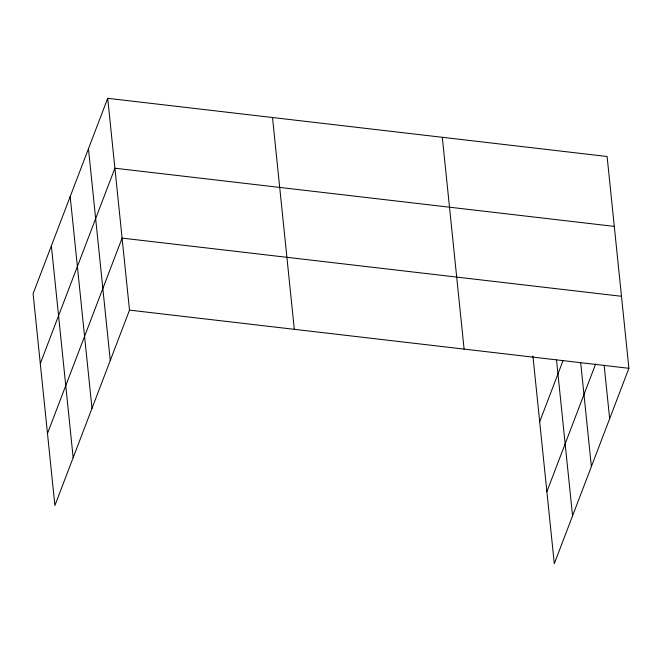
<?xml version="1.0" encoding="UTF-8"?>
<svg xmlns="http://www.w3.org/2000/svg" width="662" height="662" viewBox="0 0 662 662"><rect width="100%" height="100%" fill="white"/><g stroke="black" fill="none" stroke-linecap="round" stroke-linejoin="round"><path stroke-width="0.99" d="M107.707 98.315L33.1 293.696L54.896 505.503L129.504 310.122L107.707 98.315L607.104 156.497L628.9 368.304L554.293 563.685L532.918 355.99M40.291 363.595L114.898 168.214L614.295 226.396M47.482 433.494L122.098 238.105L621.486 296.286M539.687 421.777L563.023 360.658M546.878 491.667L595.668 363.918M129.504 310.122L628.9 368.304M604.149 365.209L609.652 418.707M580.69 362.668L591.381 466.544M556.477 359.54L572.564 515.839M442.307 137.299L464.103 349.106M272.512 117.513L294.309 329.32M88.46 148.727L110.256 360.525M70.189 196.564L91.985 408.371M51.371 245.859L73.168 457.665"/></g></svg>
